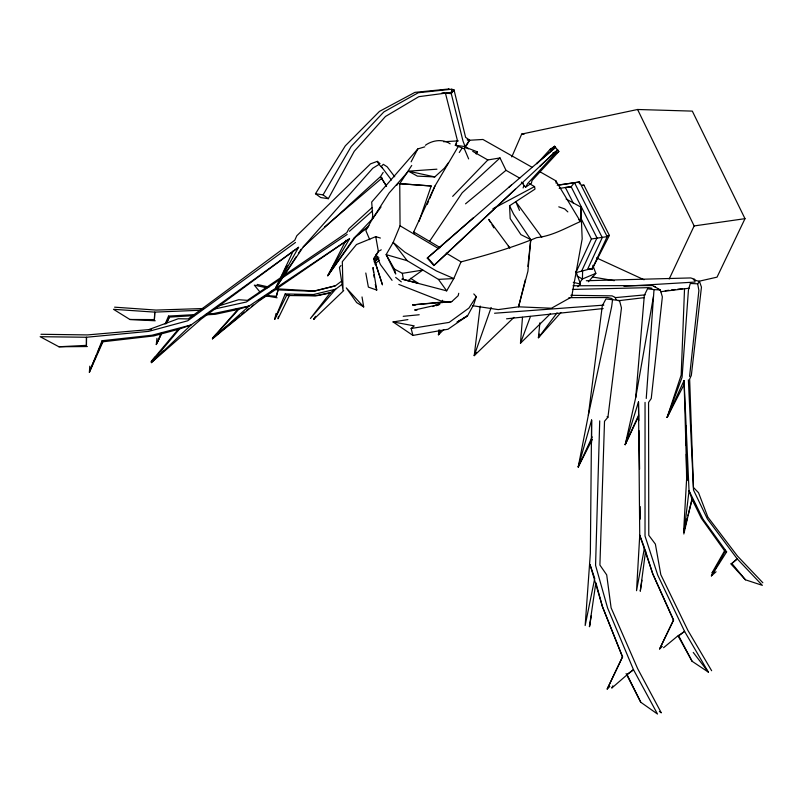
<?xml version="1.0" encoding="UTF-8"?>
<svg xmlns="http://www.w3.org/2000/svg" width="803" height="803" viewBox="0 0 803 803"><rect width="100%" height="100%" fill="white"/><g stroke="black" fill="none" stroke-linecap="round" stroke-linejoin="round"><path stroke-width="1.2" d="M591.57 442.523L591.61 420.009L578.22 466.955L592.303 439.412M86.433 345.37L86.483 337.25L40.15 336.698L58.92 346.766L86.433 345.37L86.483 337.25L148.685 331.368L187.681 320.798L295.504 242.456M591.61 420.009L590.356 553.116L585.166 625.537L594.732 578.401L589.984 564.509L602.561 606.988L622.556 656.804L607.178 689.054L609.848 686.404M582.617 270.23L582.436 278.982L579.455 282.967M448.184 89.384L449.178 88.962L414.94 92.365L379.438 111.416L345.33 145.825L315.489 193.744L323.077 194.868L351.142 146.568L383.864 111.918L418.303 92.726L451.728 89.223L451.266 93.62L462.99 141.027L465.088 146.558L464.365 148.826L468.641 158.904M566.115 199.003L580.87 207.074L580.439 221.548C566.316 227.721 552.273 236.032 536.715 237.638C512.163 247.786 486.708 255.113 461.012 261.878L446.257 253.146M599.721 420.872L595.565 565.362L607.58 607.951L633.497 669.712L657.496 714.038L640.764 702.254L626.099 673.576M684.527 288.889L681.185 375.051L667.122 417.399L684.276 384.165M154.397 319.584L154.768 312.126L113.484 309.306L129.895 319.484L154.397 319.584L154.768 312.126L201.091 310.229M684.829 527.561L683.594 532.319L686.615 479.01L686.284 454.217M382.108 167.807L378.956 164.454L372.743 168.249L303.263 246.912L275.871 287.725L298.575 247.324L191.044 324.984L179.511 329.009L153.754 335.925L102.945 341.767L89.384 372.321L89.785 366.178M646.244 398.459L654.013 289.622L647.559 288.789L644.337 295.273L635.725 397.535L625.196 444.661L638.586 416.386M550.477 313.662L520.474 343.232L522.492 317.295M591.349 615.54L589.462 626.621L589.663 624.152M579.365 183.857L579.525 181.98L557.162 185.182M539.887 322.816L538.401 337.752L560.875 312.558M266.345 295.524L276.342 296.287L278.099 289.893L312.779 291.308L335.343 285.848L341.074 281.512M689.566 376.406L698.891 290.495L697.677 283.81L699.493 281.462L693.26 279.695M162.076 332.472L156.294 344.537L156.966 338.334M439.01 329.862L438.428 334.791L443.768 329.581M442.222 302.741L442.513 300.282M480.204 306.053L474.232 355.649L513.98 317.366M659.373 711.448L661.291 712.833L637.662 668.678L611.103 607.821L606.697 574.888L599.911 565.071L604.518 421.264L607.941 417.189L621.462 307.93L619.504 300.513L605.974 298.947L602.31 305.712L588.348 415.181L578.22 466.955L592.202 436.902M612.569 299.639L611.635 306.716L588.348 415.181M645.592 551.029L640.272 591.229L641.938 580.288M589.462 626.621L595.806 583.058M278.44 316.322L278.029 318.771L289.642 294.982M635.725 397.535L653.471 296.478M527.872 266.405L530.763 239.615L513.659 214.22L509.544 205.769L535.019 189.096L534.557 186.597L529.267 183.586M683.594 532.319L684.668 527.461M288.618 295.153L286.561 295.494L274.686 319.393L276.021 313.511M716.065 571.756L711.388 575.892L726.635 551.872L703.067 519.25L689.034 490.703L691.955 499.085L683.825 533.995L689.034 490.703L684.066 380.532L667.122 417.399L682.068 377.32L688.442 290.024L690.289 283.479L697.677 283.81M458.734 293.286L458.162 295.725L451.748 301.607L443.196 302.319M525.403 279.595L518.547 306.816L498.231 309.597L472.596 305.712M685.451 525.182L687.298 518.055M687.91 515.677L692.216 499.034L695.86 505.619M539.345 334.118L538.401 337.752L557.061 312.849M276.342 296.287L278.099 289.893L274.967 289.441M638.676 415.051L625.196 444.661L638.485 401.891L638.797 420.591M523.114 187.972L523.847 185.664M473.8 293.928L476.32 296.668L473.67 304.648L467.557 315.79L447.994 329.24L412.923 335.423L393.068 321.933L407.904 319.594M521.388 182.08L525.533 187.229L527.752 183.445L554.451 154.417L555.335 151.747L539.576 166.552M440.014 330.093L438.428 334.791L440.405 331.599M419.025 221.397L431.191 185.975L399.753 183.686L400.055 225.794L393.179 242.416L386.143 254.611L395.708 274.004L394.383 269.035L386.143 254.611L407.161 260.684L438.438 279.384L446.679 290.867L453.805 278.541L461.012 261.878M625.196 444.661L626.822 440.014M491.165 307.479L474.232 355.649L476.179 352.467M476.38 153.955L477.183 151.787L465.489 147.27L464.365 148.826L455.321 145.303L457.349 140.214L445.424 93.118L451.266 93.62L454.016 89.886L451.728 89.223M520.474 343.232L530.462 316.412M578.22 466.955L580.469 461.123M89.384 372.321L102.071 340.723L152.028 335.222L191.044 324.984L151.325 362.645L179.511 329.009L178.728 328.768L151.115 361.581L155.15 356.944M274.686 319.393L285.216 293.938L313.441 294.54L335.664 289.19L341.375 284.844M427.166 204.474L428.621 201.021M429.595 198.712L434.925 186.065L458.493 146.106M156.294 344.537L161.192 333.165M165.107 324.061L168.53 316.091L194.155 314.646M511.792 156.916L521.699 134.081L637.582 109.489L692.316 111.115L744.993 218.667L717.039 277.145L698.68 281.321M91.07 367.393L96.501 355.056M97.494 352.818L101.931 342.72M525.533 187.229L531.375 183.285L532.058 180.534L558.828 151.496L554.632 146.307L553.227 149.378L536.745 163.37M414.559 234.386L413.706 231.977L434.925 186.065M581.221 218.828L591.399 238.983L575.851 272.689L592.514 268.252L607.188 236.634L579.525 181.98L558.647 185.102M581.523 271.344L596.99 237.879L571.154 186.748L574.436 182.592L602.26 237.618L587.515 269.437M667.122 417.399L673.858 402.996M669.21 278.972L694.143 225.934L637.582 109.489M296.347 256.508L275.871 287.725L293.436 250.526M157.408 342.158L161.714 333.094M166.552 322.906L169.242 317.235M607.178 689.054L622.556 656.804M166.291 323.699L169.443 317.115L194.266 315.589M662.254 646.405L659.614 648.954L673.576 619.996L652.949 574.235L639.74 535.29L638.485 401.891M612.84 685.842L611.756 688.091L627.233 674.671M659.614 648.954L673.576 619.996M275.871 287.725L283.128 273.261M284.252 271.033L287.042 265.462M592.514 268.252L589.442 269.467L592.102 269.206L609.377 235.43L583.911 185.132L581.553 185.433M368.477 226.607L355.729 236.704L327.825 275.7L346.033 240.207M411.106 161.845L417.811 148.946L424.807 146.829M315.489 193.744L320.758 197.568L328.327 198.692L354.274 151.255L385.44 116.495L418.835 96.671L451.647 92.335L454.016 89.886L465.61 137.343L469.604 140.154L465.489 147.27M371.819 219.49L353.752 238.471L327.825 275.7L334.409 263.806M711.388 575.892L725.079 551.51L701.29 518.216L691.955 499.085M411.738 165.448L399.753 183.686L431.191 185.975M725.029 550.005L711.91 573.061L713.857 571.575M327.825 275.7L349.556 238.782L249.111 306.023L212.404 338.856L238.832 309.205L249.111 306.023L213.688 313.541L206.361 313.953M303.263 246.912L380.582 176.519L383.182 172.384M459.276 152.5L461.966 148.284M476.32 296.668L468.932 308.071L449.168 322.394L411.146 328.487L412.923 335.423M373.887 258.335L382.429 284.704L373.887 258.335L378.384 251.459L381.234 249.803M298.405 253.387L301.135 249.221M343.714 290.586L313.592 319.413L315.609 316.342M373.636 259.831L378.384 251.459L375.744 236.654L356.482 244.534L342.319 261.688L343.032 290.345L339.448 267.359L340.974 265.532M554.451 154.417L557.553 149.77L558.828 151.496L554.451 154.417L553.046 152.69M429.555 241.352L462.207 192.78L500.008 157.94L506 170.316L519.752 178.156M475.878 153.674L477.183 151.787M381.034 206.883L371.94 219.731L365.847 230.591L369.731 239.655M456.636 143.456L455.321 145.303L465.088 146.558L469.604 140.154L467.185 139.822M396.702 185.342L398.147 183.405M448.295 162.919L444.38 168.208L434.774 176.921L417.359 176.118L408.476 171.169L389.094 193.021L371.94 219.731L372.702 215.897L371.689 202.065L417.811 148.946M313.592 319.413L315.83 316.462M330.495 292.553L310.42 318.49L335.664 289.19L330.495 292.553L315.268 295.865L286.561 295.494L285.216 293.938M214.662 336.367L212.725 337.933L238.29 308.964L238.832 309.205L215.365 314.294L205.438 314.906M588.348 281.763L595.846 273.361L592.805 265.371M536.956 163.802L550.246 149.217L554.632 146.307L555.445 147.391L553.227 149.378L550.246 149.217L551.641 150.954M552.966 148.123L554.632 146.307M627.043 674.58L633.497 669.712L627.043 674.58L640.764 702.254M212.725 337.933L216.117 334.269M452.671 196.364L487.833 159.958L500.008 157.94M577.849 286.691L580.489 284.081L575.932 271.374M511.491 184.971L427.256 258.114L433.851 265.542L515.275 189.217M433.851 265.542L557.553 149.77M678.625 635.765L684.568 631.369L708.356 672.121L692.076 661.27L678.625 635.765L684.568 631.369L657.717 575.089L645.02 536.002L645.05 402.393M371.96 207.656L348.914 228.714L346.816 232.639L247.434 300.342L238.611 299.72L218.426 306.023M407.804 280.759L422.759 270.069L402.363 273.341L394.383 269.035M349.425 231.294L372.642 210.757M427.256 258.114L473.379 217.764M151.325 362.645L201.172 319.082L298.575 247.324M161.463 352.567L163.34 350.931M199.094 319.805L200.971 318.159M508.941 187.26L555.445 147.391M324.422 227.098L382.178 177.965M731.854 563.455L737.234 558.888L762.338 585.347L745.455 579.806L731.854 563.455L737.234 558.888L707.383 518.909L693.511 490.061L688.382 379.829M374.75 264.057L379.488 260.062M411.146 328.487L414.238 325.877L393.068 321.933L395.548 322.164M353.752 238.471L368.968 225.683M465.529 203.832L506 170.316M663.589 647.7L678.565 635.283M374.288 261.648L378.173 258.476M212.404 338.856L258.777 301.115L349.556 238.782M374.168 261.848L379.006 257.904M217.553 334.018L239.776 315.981M241.703 314.415L244.604 312.066M246.531 310.5L248.468 308.924M251.369 306.575L253.296 305.01M374.158 259.891L378.133 256.86M259.088 300.302L265.221 295.946M271.344 291.589L273.391 290.144M347.177 234.466L246.34 302.008L214.542 309.025M457.198 322.053L467.557 315.79L462.387 318.871M457.208 321.953L460.31 320.106M425.379 145.283C432.436 140.194 442.774 138.648 450.142 143.807M492.912 208.76L534.557 186.597M432.807 306.575L442.493 302.028L451.748 301.607M595.846 273.361L582.436 278.982L576.945 276.001M436.43 305.682L439.763 304.337L414.619 309.998L417.018 310.149M40.983 334.279L87.427 334.921L148.746 329.611L178.256 318.741L188.293 318.911L294.781 240.207L296.799 235.751L370.524 163.842L377.35 161.353L380.06 163.702M335.092 285.878L315.127 291.027L277.095 288.829M329.943 293.055L317.506 295.594L294.49 295.092M607.188 236.634L591.399 238.983M607.088 235.881L609.377 235.43M233.492 309.747L238.29 308.964M559.209 188.394L571.154 186.748L565.382 187.47L573.302 203.149M581.482 185.493L583.911 185.132M694.143 225.934L744.993 218.667M441.891 92.977L444.29 92.676M660.648 291.71L689.094 288.237M665.235 290.706L668.969 290.264M671.449 289.963L675.172 289.522M677.662 289.231L682.63 288.638M618.24 300.734L644.187 297.652M506.552 318.811L603.133 308.563M403.206 316.322L419.206 314.746M415.101 305.11L412.652 304.879L442.493 302.028M615.309 297.632L645.271 294.852M521.89 183.295L523.385 183.164M412.652 304.879L439.532 302.631M494.568 313.24L603.846 305.11M436.922 169.192L408.476 171.169L434.774 176.921M623.971 286.29L695.047 282.064L694.695 279.233L690.71 277.938L586.32 280.719M443.587 141.74L458.342 140.886M468.179 140.324L482.934 139.471L532.118 167.305M438.438 279.384L453.805 278.541L436.441 270.992L404.832 252.142L393.179 242.416L407.161 260.684M203.872 308.503L156.083 310.078L114.608 307.168M148.746 329.611L151.245 329.541M572.398 289.431L648.754 287.645L651.926 288.247M58.92 346.766L87.356 346.545M521.699 134.081L524.168 134.071M568.905 297.652L607.741 297.532L612.107 298.555M573.011 285.768L652.407 285.557L655.569 286.972M570.873 295.303L612.057 295.865L615.158 297.371L616.042 299.589M654.013 289.622L660.297 289.903L662.355 296.859L651.253 398.519L648.563 402.433L648.784 535.29L655.378 544.103L660.809 574.667L687.92 630.435L711.649 670.726M129.895 319.484L155.23 320.778M589.683 268.854L592.102 269.206M450.634 302.39L440.867 300.914L398.81 284.413M592.253 276.945L614.275 280.669M266.225 295.875L277.095 297.793M267.088 287.896L254.33 285.145L260.343 292.483M257.111 284.433L268.915 287.072M725.079 551.51L726.635 551.872M573.282 282.325L580.489 284.081M657.697 289.251L660.297 289.903L654.134 286.47M446.679 290.867L401.881 279.083L418.273 283.278L410.584 278.28M375.744 236.654L380.391 238.049M558.778 206.833L564.7 208.921L567.851 211.902M373.586 272.418L373.024 267.499L376.737 290.074L368.376 287.103L365.797 273.01M596.499 257.883L644.056 279.755M607.068 416.737L607.941 417.189M539.666 171.601L555.857 180.816L580.439 221.548L578.873 219.671M465.158 147.029L468.4 148.876M472.716 151.335L487.833 159.958M413.706 231.977L440.185 247.635M400.055 225.794L438.839 248.759M363.699 306.927L356.683 302.611L346.274 287.875L363.699 306.927L362.023 296.949M323.077 194.868L328.327 198.692M395.698 277.396L401.319 281.863M762.85 582.767L737.465 556.067L707.865 517.102L698.54 492.741L693.451 487.451L689.636 379.106L691.343 375.362L701.451 287.143L699.493 281.462M730.7 563.706L745.455 579.806M508.279 246.21L509.935 248.047L488.716 219.4L490.653 222.582M168.53 316.091L169.443 317.115M427.738 257.823L434.373 265.341M102.071 340.723L102.945 341.767M693.25 652.427L708.356 672.121M394.735 176.78L387.146 166.803L383.332 164.334L381.254 166.452L391.422 179.992M392.055 280.337L380.421 264.558L376.045 254.37M541.774 237.216L515.757 201.704L519.501 210.366M380.502 176.509L386.474 186.075M381.264 177.794L386.564 186.316M491.948 224.689L493.875 227.861M678.164 636.056L692.076 661.27M377.35 161.353L378.956 164.454M673.456 620.157L652.568 573.472L644.839 548.951M622.566 657.175L602.33 606.335L595.997 583.058M375.282 284.473L376.737 290.074M402.363 273.341L403.347 279.324M555.857 180.816L556.188 183.285M373.867 274.867L374.148 277.326M509.544 205.769L510.196 218.597L520.916 234.637L530.763 239.615L527.912 271.233L518.547 306.816L551.44 308.232L571.626 296.959L582.175 238.882L580.87 207.074M684.066 380.532L686.896 480.595L686.655 454.408M638.957 430.559L639.579 469.193M640.192 506.573L640.392 519.039M685.892 425.71L686.163 445.545M639.74 535.29L636.538 590.697L644.468 547.787L639.74 535.29"/></g></svg>
